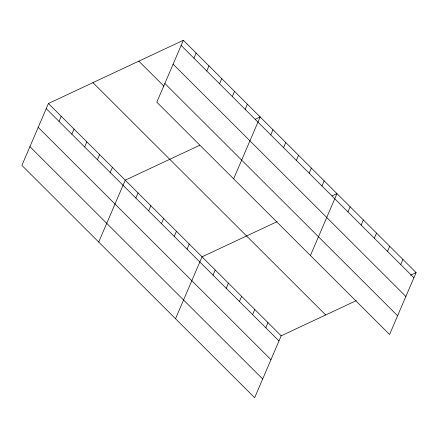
<?xml version="1.0" encoding="UTF-8"?>
<svg xmlns="http://www.w3.org/2000/svg" width="438" height="438" viewBox="0 0 438 438"><rect width="100%" height="100%" fill="white"/><g stroke="black" fill="none" stroke-linecap="round" stroke-linejoin="round"><path stroke-width="0.66" d="M183.347 40.291L156.82 102.185L389.574 334.501L416.1 272.606L183.347 40.291L48.426 103.499L21.9 165.394L254.653 397.709L281.18 335.815L356.286 300.632M59.026 121.414L61.227 116.278M71.832 134.187L74.027 129.057M84.633 146.965L86.834 141.835M97.433 159.744L99.634 154.609M110.234 172.523L112.435 167.387M98.709 242.055L125.235 180.166L199.728 145.263M193.952 58.205L196.147 53.069M135.835 198.075L138.036 192.944M206.752 70.978L208.953 65.848M148.635 210.853L150.836 205.718M219.553 83.757L221.754 78.626M161.441 223.632L163.637 218.496M232.354 96.535L234.554 91.4M174.242 236.405L176.443 231.275M245.154 109.314L247.355 104.178M187.042 249.184L189.243 244.054M233.629 178.846L260.156 116.957L255.212 119.273M175.518 318.722L202.044 256.827L277.15 221.644M270.755 134.866L272.956 129.736M213.032 275.124L215.233 269.994M283.561 147.644L285.757 142.509M226.222 288.292L228.422 283.156M296.362 160.423L298.563 155.287M239.411 301.454L241.612 296.323M309.162 173.196L311.363 168.066M252.6 314.621L254.801 309.485M321.963 185.975L324.164 180.845M265.789 327.783L267.99 322.653M310.438 255.513L336.964 193.618L332.015 195.939M347.953 211.915L350.154 206.785M361.142 225.083L363.343 219.947M374.331 238.245L376.532 233.115M387.52 251.412L389.721 246.276M400.71 264.574L402.911 259.444M410.532 275.212L416.1 272.606M181.146 45.426L413.899 277.741M173.119 64.156L405.873 296.471M164.847 83.455L397.6 315.771M138.824 61.15L163.954 86.231M92.949 82.64L325.702 314.955M48.426 103.499L281.18 335.815M46.225 108.635L278.979 340.95M38.199 127.365L270.952 359.68M29.926 146.664L262.68 378.98"/></g></svg>
